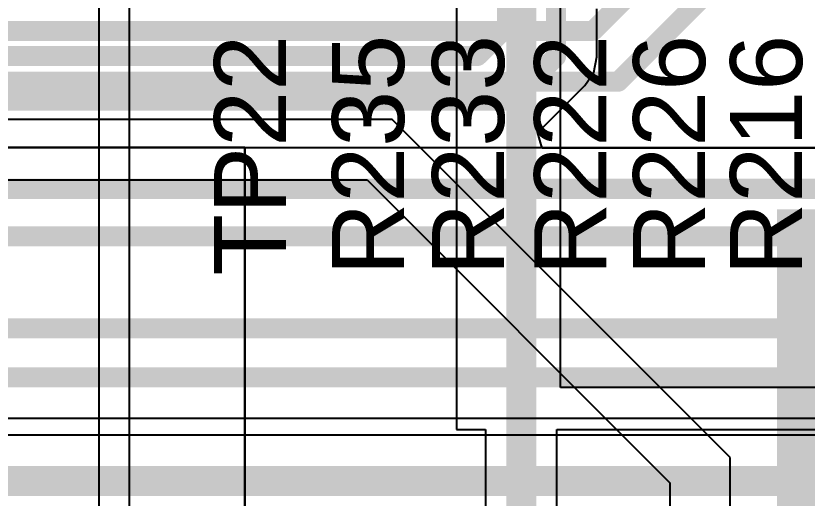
# Model space of a CAD drawing. Header units: inches. Extents: x 0 to 5379, y 0 to 5429.
# Drawn here: x 181.66 to 191.71, y 67.96 to 74.08 of the extents above; entities that cross this region are included whole.
import ezdxf

# ---------------------------------------------------------------- set-up
doc = ezdxf.new("R2010")
doc.units = ezdxf.units.IN
for name, color, linetype in [('Bottom Layer', 5, 'Continuous'), ('Bottom Solder', 6, 'Continuous'), ('PWR', 156, 'Continuous'), ('SIG 01', 90, 'Continuous'), ('Top Layer', 1, 'Continuous'), ('Top Overlay', 2, 'Continuous')]:
    doc.layers.add(name, color=color, linetype=linetype)
doc.styles.add('Arial', font='', dxfattribs={"height": 0.2})
doc.styles.get('Arial').set_extended_font_data('Arial')

msp = doc.modelspace()

# ---------------------------------------------------------------- hatches: boundary and pattern name
at = {"layer": 'Bottom Solder'}
msp.add_hatch(color=6, dxfattribs=at).paths.add_polyline_path([(191.321, 66.929), (348.971, 66.929), (348.971, 71.631), (191.321, 71.631)])

# ---------------------------------------------------------------- linework, layer by layer
at = {"layer": 'Bottom Layer'}
for p, q in [((186.436, 72.771), (134.976, 72.771)), ((190.729, 68.478), (186.436, 72.771)), ((135.294, 72.002), (186.118, 72.002)), ((186.118, 72.002), (189.96, 68.16)), ((190.729, 57.912), (190.729, 68.478)), ((189.96, 68.16), (189.96, 57.912))]:
    msp.add_line(p, q, dxfattribs=at)
at = {"layer": 'PWR'}
for p, q in [((182.713, 99.379), (182.713, 56.857)), ((183.102, 56.857), (183.102, 99.379)), ((187.253, 74.421), (187.253, 68.834)), ((188.574, 69.367), (188.574, 74.236)), ((252.684, 69.367), (188.574, 69.367)), ((187.253, 68.834), (187.622, 68.834)), ((187.622, 68.834), (187.622, 59.763)), ((188.528, 59.951), (188.528, 68.834)), ((188.528, 68.834), (253.192, 68.834))]:
    msp.add_line(p, q, dxfattribs=at)
msp.add_lwpolyline([(188.075, 59.763, 0.381, 0.381, 0), (188.075, 81.327, 0.381, 0.381, 0)], format="xyseb", dxfattribs=at)
at = {"layer": 'SIG 01'}
for p, q in [((189.036, 73.566), (189.036, 74.175)), ((188.996, 73.367), (189.036, 73.566)), ((188.884, 73.199), (188.996, 73.367)), ((188.325, 72.64), (188.884, 73.199)), ((188.28, 72.61), (188.325, 72.64)), ((188.342, 72.407), (188.28, 72.61)), ((197.756, 72.407), (188.342, 72.407)), ((146.179, 68.978), (209.223, 68.978)), ((230.376, 68.762), (151.953, 68.762))]:
    msp.add_line(p, q, dxfattribs=at)
for points in [[(187.895, 73.949, 0.254, 0.254, 0), (187.895, 74.39, 0.254, 0.254, 0)], [(188.518, 73.566, 0.254, 0.254, 0), (188.518, 74.39, 0.254, 0.254, 0)], [(187.521, 73.575, 0.254, 0.254, 0), (187.895, 73.949, 0.254, 0.254, 0)], [(143.102, 73.575, 0.254, 0.254, 0), (187.521, 73.575, 0.254, 0.254, 0)], [(187.959, 73.007, 0.254, 0.254, 0), (188.518, 73.566, 0.254, 0.254, 0)], [(143.382, 73.007, 0.254, 0.254, 0), (187.959, 73.007, 0.254, 0.254, 0)], [(144.292, 71.889, 0.254, 0.254, 0), (197.971, 71.889, 0.254, 0.254, 0)], [(144.597, 71.286, 0.254, 0.254, 0), (198.308, 71.286, 0.254, 0.254, 0)], [(145.485, 70.119, 0.254, 0.254, 0), (208.966, 70.119, 0.254, 0.254, 0)], [(145.964, 69.496, 0.254, 0.254, 0), (209.223, 69.496, 0.254, 0.254, 0)], [(151.953, 68.18, 0.381, 0.381, 0), (230.617, 68.18, 0.381, 0.381, 0)]]:
    msp.add_lwpolyline(points, format="xyseb", dxfattribs=at)
for points in [[(187.832, 73.949, 0.127, 0.127, 1), (187.959, 73.949, 0.127, 0.127, 1)], [(187.832, 73.949, 0.127, 0.127, 1), (187.959, 73.949, 0.127, 0.127, 1)], [(187.457, 73.575, 0.127, 0.127, 1), (187.584, 73.575, 0.127, 0.127, 1)], [(187.457, 73.575, 0.127, 0.127, 1), (187.584, 73.575, 0.127, 0.127, 1)], [(188.454, 73.566, 0.127, 0.127, 1), (188.581, 73.566, 0.127, 0.127, 1)], [(188.454, 73.566, 0.127, 0.127, 1), (188.581, 73.566, 0.127, 0.127, 1)], [(187.895, 73.007, 0.127, 0.127, 1), (188.022, 73.007, 0.127, 0.127, 1)], [(187.895, 73.007, 0.127, 0.127, 1), (188.022, 73.007, 0.127, 0.127, 1)]]:
    msp.add_lwpolyline(points, format="xyseb", close=True, dxfattribs=at)
at = {"layer": 'Top Layer'}
for p, q in [((0.381, 72.415), (350, 72.415)), ((166.425, 72.417), (184.566, 72.417)), ((184.566, 72.417), (184.566, 62.952)), ((184.566, 64.693), (184.566, 72.415)), ((184.566, 72.415), (195.095, 72.415))]:
    msp.add_line(p, q, dxfattribs=at)
for points in [[(188.987, 73.894, 0.254, 0.254, 0), (189.921, 74.828, 0.254, 0.254, 0)], [(189.308, 73.249, 0.254, 0.254, 0), (190.887, 74.828, 0.254, 0.254, 0)], [(174.424, 73.894, 0.254, 0.254, 0), (188.987, 73.894, 0.254, 0.254, 0)], [(174.783, 73.249, 0.254, 0.254, 0), (189.308, 73.249, 0.254, 0.254, 0)]]:
    msp.add_lwpolyline(points, format="xyseb", dxfattribs=at)
for points in [[(188.923, 73.894, 0.127, 0.127, 1), (189.05, 73.894, 0.127, 0.127, 1)], [(188.923, 73.894, 0.127, 0.127, 1), (189.05, 73.894, 0.127, 0.127, 1)], [(189.244, 73.249, 0.127, 0.127, 1), (189.371, 73.249, 0.127, 0.127, 1)], [(189.244, 73.249, 0.127, 0.127, 1), (189.371, 73.249, 0.127, 0.127, 1)]]:
    msp.add_lwpolyline(points, format="xyseb", close=True, dxfattribs=at)

# ---------------------------------------------------------------- texts
at = {"layer": 'Top Overlay', "style": 'Arial'}
for s, p in [('TP22', (185.09, 70.79)), ('R235', (186.588, 70.79)), ('R233', (187.858, 70.79)), ('R222', (189.154, 70.79)), ('R226', (190.41, 70.79)), ('R216', (191.641, 70.79))]:
    msp.add_text(s, height=0.9144, rotation=90, dxfattribs=at).set_placement(p)

doc.saveas('drawing.dxf')
